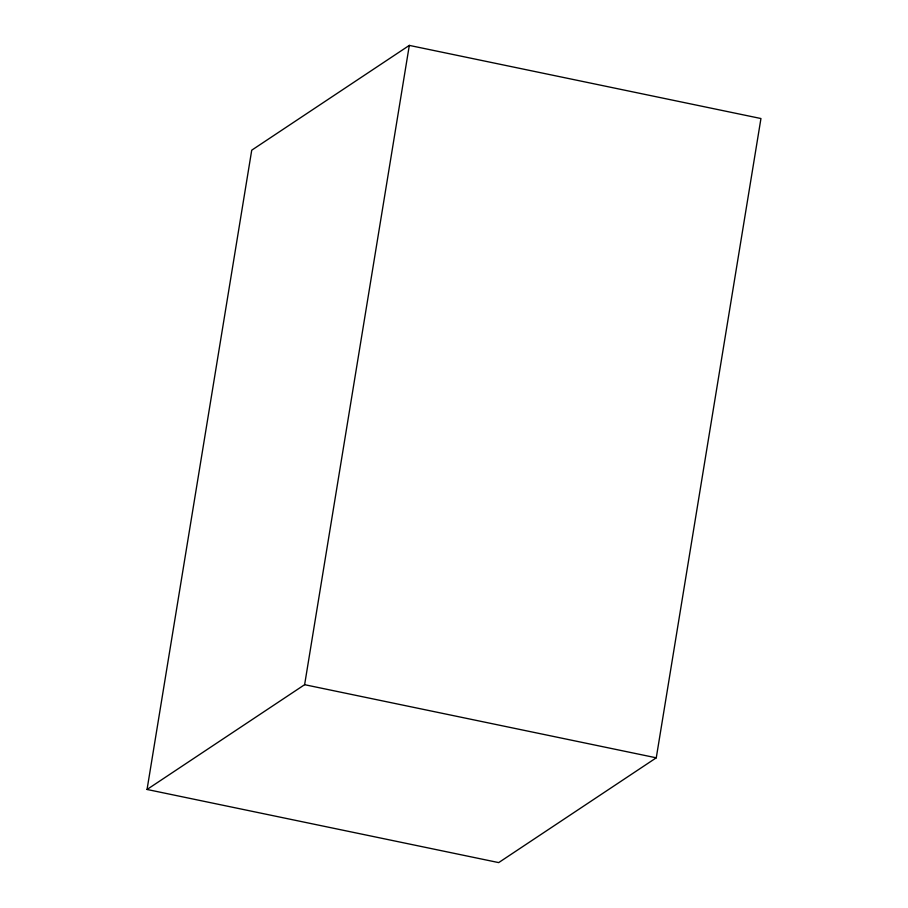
<?xml version="1.0" encoding="UTF-8"?>
<svg xmlns="http://www.w3.org/2000/svg" width="908" height="908" viewBox="0 0 908 908"><rect width="100%" height="100%" fill="white"/><g stroke="black" fill="none" stroke-linecap="round" stroke-linejoin="round"><path stroke-width="1.36" d="M147.051 789.472L251.732 150.183L409.315 45.4L760.949 118.528L656.268 757.817L498.685 862.6L147.051 789.472L304.623 684.689L656.268 757.817M304.623 684.689L409.315 45.4"/></g></svg>
